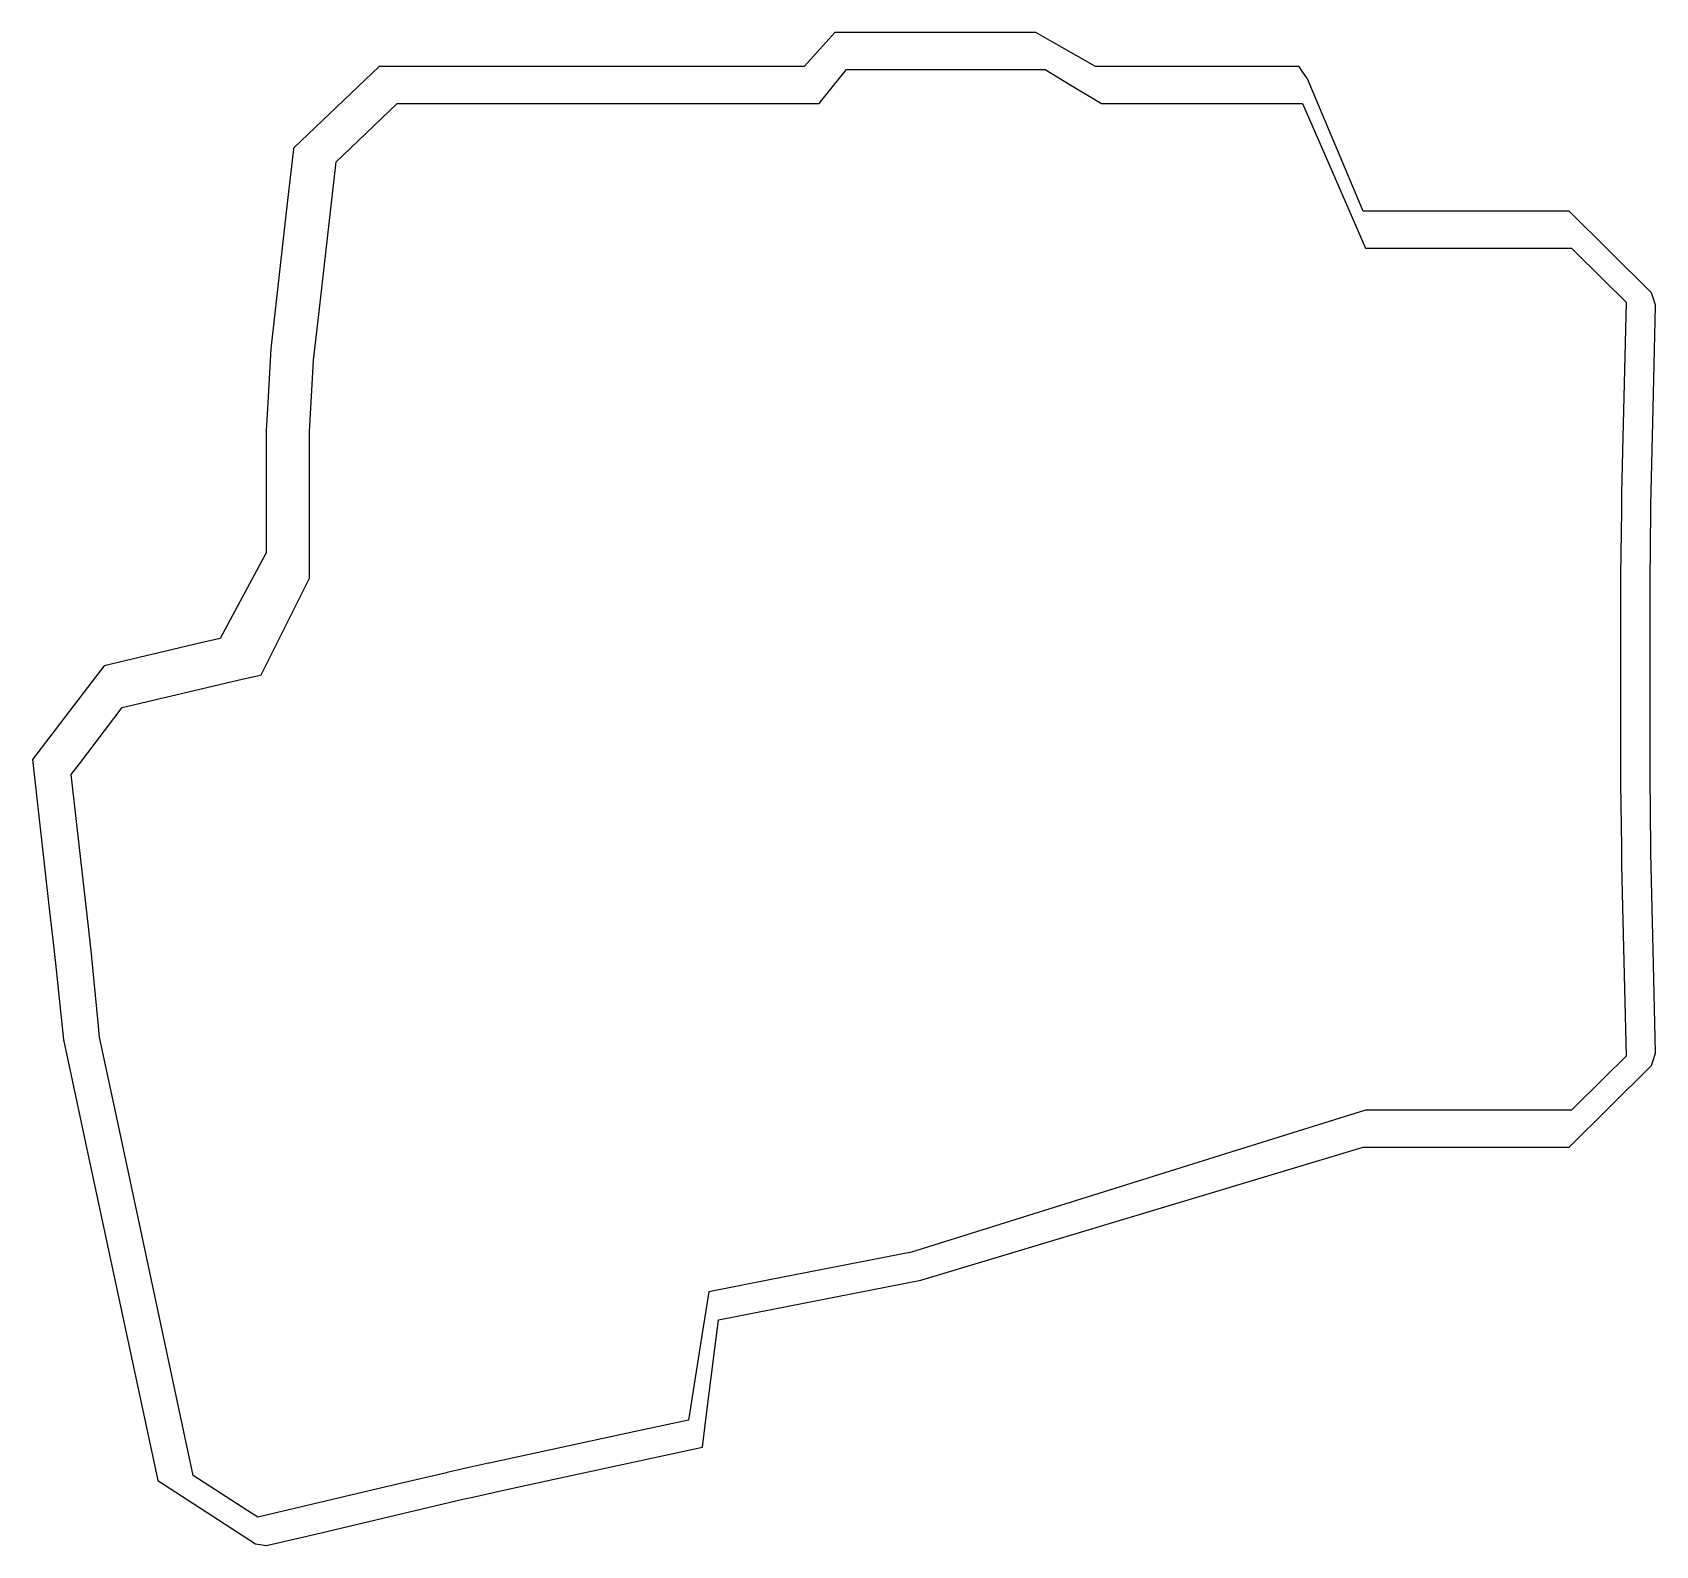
# Model space of a CAD drawing. Header units: metres. Extents: x -75 to 59, y -84 to 42.
import ezdxf

# ---------------------------------------------------------------- set-up
doc = ezdxf.new("R2010")
doc.units = ezdxf.units.M

msp = doc.modelspace()

# ---------------------------------------------------------------- linework, layer by layer
for p, q in [((-8.93531, 41.6228), (-10.1904, 40.2285)), ((1.83221, 41.6228), (-8.93531, 41.6228)), ((1.91306, 41.6228), (1.83221, 41.6228)), ((7.72691, 41.6228), (1.91306, 41.6228)), ((9.45682, 40.6389), (7.72691, 41.6228)), ((12.6848, 38.8028), (9.45682, 40.6389)), ((-10.1904, 40.2285), (-11.4738, 38.8028)), ((-46.7197, 38.8028), (-52.0388, 33.7444)), ((-46.6968, 38.8028), (-46.7197, 38.8028)), ((-41.9071, 38.8028), (-46.6968, 38.8028)), ((-31.1486, 38.8028), (-41.9071, 38.8028)), ((-30.0213, 38.8028), (-31.1486, 38.8028)), ((-29.9898, 38.8028), (-30.0213, 38.8028)), ((-27.5592, 38.8028), (-29.9898, 38.8028)), ((-21.1597, 38.8028), (-27.5592, 38.8028)), ((-11.4738, 38.8028), (-21.1597, 38.8028)), ((-9.25656, 36.9689), (-7.97939, 38.5591)), ((-7.97939, 38.5591), (8.48964, 38.5591)), ((8.48964, 38.5591), (10.6451, 37.2584)), ((23.2064, 38.8028), (12.6848, 38.8028)), ((23.2799, 38.8028), (23.2064, 38.8028)), ((29.5742, 38.8028), (23.2799, 38.8028)), ((29.8228, 38.4192), (29.5742, 38.8028)), ((30.2451, 37.7676), (29.8228, 38.4192)), ((32.5244, 32.3819), (30.2451, 37.7676)), ((-10.2443, 35.7391), (-9.25656, 36.9689)), ((10.6451, 37.2584), (13.1628, 35.7391)), ((-49.1134, 32.042), (-45.2259, 35.7391)), ((-45.2259, 35.7391), (-33.3452, 35.7391)), ((-33.3452, 35.7391), (-33.3276, 35.7391)), ((-33.3276, 35.7391), (-29.7082, 35.7391)), ((-29.7082, 35.7391), (-27.3213, 35.7391)), ((-27.3213, 35.7391), (-26.3842, 35.7391)), ((-26.3842, 35.7391), (-14.9919, 35.7391)), ((-14.9919, 35.7391), (-14.9691, 35.7391)), ((-14.9691, 35.7391), (-10.2443, 35.7391)), ((13.1628, 35.7391), (22.4606, 35.7391)), ((22.4606, 35.7391), (29.8336, 35.7391)), ((29.8336, 35.7391), (31.7472, 31.3582)), ((-52.0388, 33.7444), (-53.8295, 32.0414)), ((34.8856, 26.8028), (32.5244, 32.3819)), ((-53.8404, 31.9448), (-54.3474, 27.4676)), ((-53.8378, 31.9683), (-53.8404, 31.9448)), ((-53.8295, 32.0414), (-53.8378, 31.9683)), ((-50.3043, 30.9095), (-49.1134, 32.042)), ((31.7472, 31.3582), (35.0753, 23.7391)), ((-51.739, 18.2401), (-50.3043, 30.9095)), ((-54.3474, 27.4676), (-55.7163, 15.3791)), ((43.6887, 26.8028), (34.8856, 26.8028)), ((51.9703, 26.8028), (43.6887, 26.8028)), ((55.2549, 23.5443), (51.9703, 26.8028)), ((35.0753, 23.7391), (45.1195, 23.7391)), ((45.1195, 23.7391), (52.1601, 23.7391)), ((52.1601, 23.7391), (54.8729, 21.0477)), ((58.7858, 20.0414), (55.2549, 23.5443)), ((54.8729, 21.0477), (56.6755, 19.2594)), ((56.6755, 19.2594), (56.3871, 6.91032)), ((58.9234, 19.6183), (58.7858, 20.0414)), ((58.9223, 10.4346), (59.1213, 18.9534)), ((59.1225, 19.0061), (58.9234, 19.6183)), ((59.1213, 18.9534), (59.1214, 18.9594)), ((59.1214, 18.9594), (59.1225, 19.0061)), ((-52.1693, 14.4404), (-51.739, 18.2401)), ((-55.7163, 15.3791), (-55.9906, 10.4504)), ((-52.2538, 12.9204), (-52.1693, 14.4404)), ((-52.4984, 8.525), (-52.2538, 12.9204)), ((-55.9906, 10.4504), (-56.0921, 8.625)), ((58.7357, 2.44045), (58.9223, 10.4346)), ((-56.0921, 8.625), (-56.0921, -1.525)), ((-52.4984, -3.625), (-52.4984, 8.525)), ((56.3871, 6.91032), (56.3046, 3.37913)), ((56.3046, 3.37913), (56.2882, 1.94774)), ((56.2882, 1.94774), (56.2272, -3.375)), ((58.6921, -1.35735), (58.7357, 2.44045)), ((-56.0921, -1.525), (-58.8697, -6.65758)), ((58.6678, -3.475), (58.6921, -1.35735)), ((-53.17, -4.96339), (-52.4984, -3.625)), ((56.2272, -3.375), (56.2272, -20.625)), ((58.6678, -20.525), (58.6678, -3.475)), ((-56.5179, -11.6352), (-53.17, -4.96339)), ((-58.8697, -6.65758), (-59.9298, -8.6164)), ((-61.5294, -8.99384), (-69.5496, -10.8863)), ((-59.9298, -8.6164), (-61.5294, -8.99384)), ((-69.5496, -10.8863), (-70.5627, -12.2119)), ((-68.0333, -14.3524), (-58.4376, -12.0882)), ((-58.4376, -12.0882), (-56.5968, -11.6539)), ((-56.5968, -11.6539), (-56.5179, -11.6352)), ((-56.5179, -11.6352), (-56.5179, -11.6352)), ((-70.5628, -12.212), (-75.4834, -18.6504)), ((-70.5627, -12.2119), (-70.5628, -12.212)), ((-71.5944, -19.012), (-68.0333, -14.3524)), ((-75.4834, -18.6504), (-75.4817, -18.6656)), ((-75.4817, -18.6656), (-74.0586, -31.2573)), ((-72.2717, -19.8982), (-71.5944, -19.012)), ((-72.2717, -19.8982), (-72.2717, -19.8982)), ((-70.8443, -32.5275), (-72.2717, -19.8982)), ((56.2272, -20.625), (56.2882, -25.9477)), ((58.6921, -22.6426), (58.6678, -20.525)), ((58.7357, -26.4404), (58.6921, -22.6426)), ((56.2882, -25.9477), (56.3046, -27.3791)), ((58.9223, -34.4346), (58.7357, -26.4404)), ((56.3046, -27.3791), (56.3871, -30.9103)), ((56.3871, -30.9103), (56.6755, -43.2594)), ((-74.0586, -31.2573), (-73.767, -33.8373)), ((-70.5634, -35.013), (-70.8443, -32.5275)), ((-73.767, -33.8373), (-73.5821, -35.5715)), ((59.1213, -42.9534), (58.9223, -34.4346)), ((-73.5821, -35.5715), (-72.9064, -41.9105)), ((-70.5553, -35.0851), (-70.5634, -35.013)), ((-70.0457, -40.4595), (-70.5553, -35.0851)), ((-69.9293, -41.6875), (-70.0457, -40.4595)), ((-68.2784, -49.4045), (-69.9293, -41.6875)), ((-72.9064, -41.9105), (-72.8901, -41.9869)), ((-72.8901, -41.9869), (-72.8856, -42.0078)), ((-72.8856, -42.0078), (-72.8856, -42.0078)), ((-72.8856, -42.0078), (-71.0831, -50.4331)), ((58.9234, -43.6183), (59.1225, -43.0061)), ((59.1214, -42.9594), (59.1213, -42.9534)), ((59.1225, -43.0061), (59.1214, -42.9594)), ((56.6755, -43.2594), (54.8729, -45.0477)), ((55.2549, -47.5443), (58.7858, -44.0414)), ((58.7858, -44.0414), (58.9234, -43.6183)), ((54.8729, -45.0477), (52.1601, -47.7391)), ((35.0753, -47.7391), (23.9112, -51.2262)), ((45.1195, -47.7391), (35.0753, -47.7391)), ((52.1601, -47.7391), (45.1195, -47.7391)), ((51.9703, -50.8028), (55.2549, -47.5443)), ((-62.1574, -78.0162), (-68.2784, -49.4045)), ((-71.0831, -50.4331), (-65.0929, -78.4339)), ((15.8546, -56.5245), (34.8856, -50.8028)), ((34.8856, -50.8028), (43.6887, -50.8028)), ((43.6887, -50.8028), (51.9703, -50.8028)), ((23.9112, -51.2262), (-2.58219, -59.5015)), ((-1.79564, -61.8311), (15.8546, -56.5245)), ((-2.58219, -59.5015), (-14.3726, -61.809)), ((-2.58219, -59.5015), (-2.58219, -59.5015)), ((-2.58219, -59.5015), (-2.58219, -59.5015)), ((-14.3726, -61.809), (-19.3835, -62.7897)), ((-14.2132, -64.2613), (-1.82177, -61.8362)), ((-1.82177, -61.8362), (-1.79564, -61.8311)), ((-19.3835, -62.7897), (-19.8772, -65.8987)), ((-19.3835, -62.7897), (-19.3835, -62.7897)), ((-18.597, -65.1193), (-14.2135, -64.2614)), ((-14.2135, -64.2614), (-14.2132, -64.2613)), ((-19.8772, -65.8987), (-21.0741, -73.4353)), ((-19.5824, -72.9429), (-18.597, -65.1193)), ((-21.0741, -73.4353), (-25.5965, -74.4099)), ((-19.9283, -75.6891), (-19.5824, -72.9429)), ((-25.5965, -74.4099), (-37.5946, -76.9955)), ((-32.2186, -78.3377), (-19.9283, -75.6891)), ((-19.9283, -75.6891), (-19.9283, -75.6891)), ((-57.6168, -80.963), (-62.1574, -78.0162)), ((-41.1579, -77.7995), (-45.105, -78.7309)), ((-41.0885, -77.7832), (-41.1579, -77.7995)), ((-40.1553, -77.5726), (-41.0885, -77.7832)), ((-40.1552, -77.5726), (-40.1553, -77.5726)), ((-37.665, -77.0107), (-40.1552, -77.5726)), ((-37.5946, -76.9955), (-37.665, -77.0107)), ((-37.5946, -76.9955), (-37.5946, -76.9955)), ((-65.0929, -78.4339), (-63.1208, -79.7137)), ((-45.105, -78.7309), (-56.8031, -81.4911)), ((-38.9725, -79.818), (-36.52, -79.2647)), ((-36.52, -79.2647), (-32.2186, -78.3377)), ((-63.1208, -79.7137), (-57, -83.6861)), ((-51.9995, -82.8835), (-39.7798, -80.0002)), ((-39.7798, -80.0002), (-38.9725, -79.818)), ((-56.8031, -81.4911), (-57.6168, -80.963)), ((-55.9603, -83.8181), (-51.9998, -82.8836)), ((-51.9998, -82.8836), (-51.9995, -82.8835)), ((-57, -83.6861), (-56.7847, -83.7194)), ((-56.7847, -83.7194), (-56.034, -83.8355)), ((-56.034, -83.8355), (-55.9603, -83.8181)), ((-55.9603, -83.8181), (-55.9603, -83.8181))]:
    msp.add_line(p, q)

doc.saveas('drawing.dxf')
